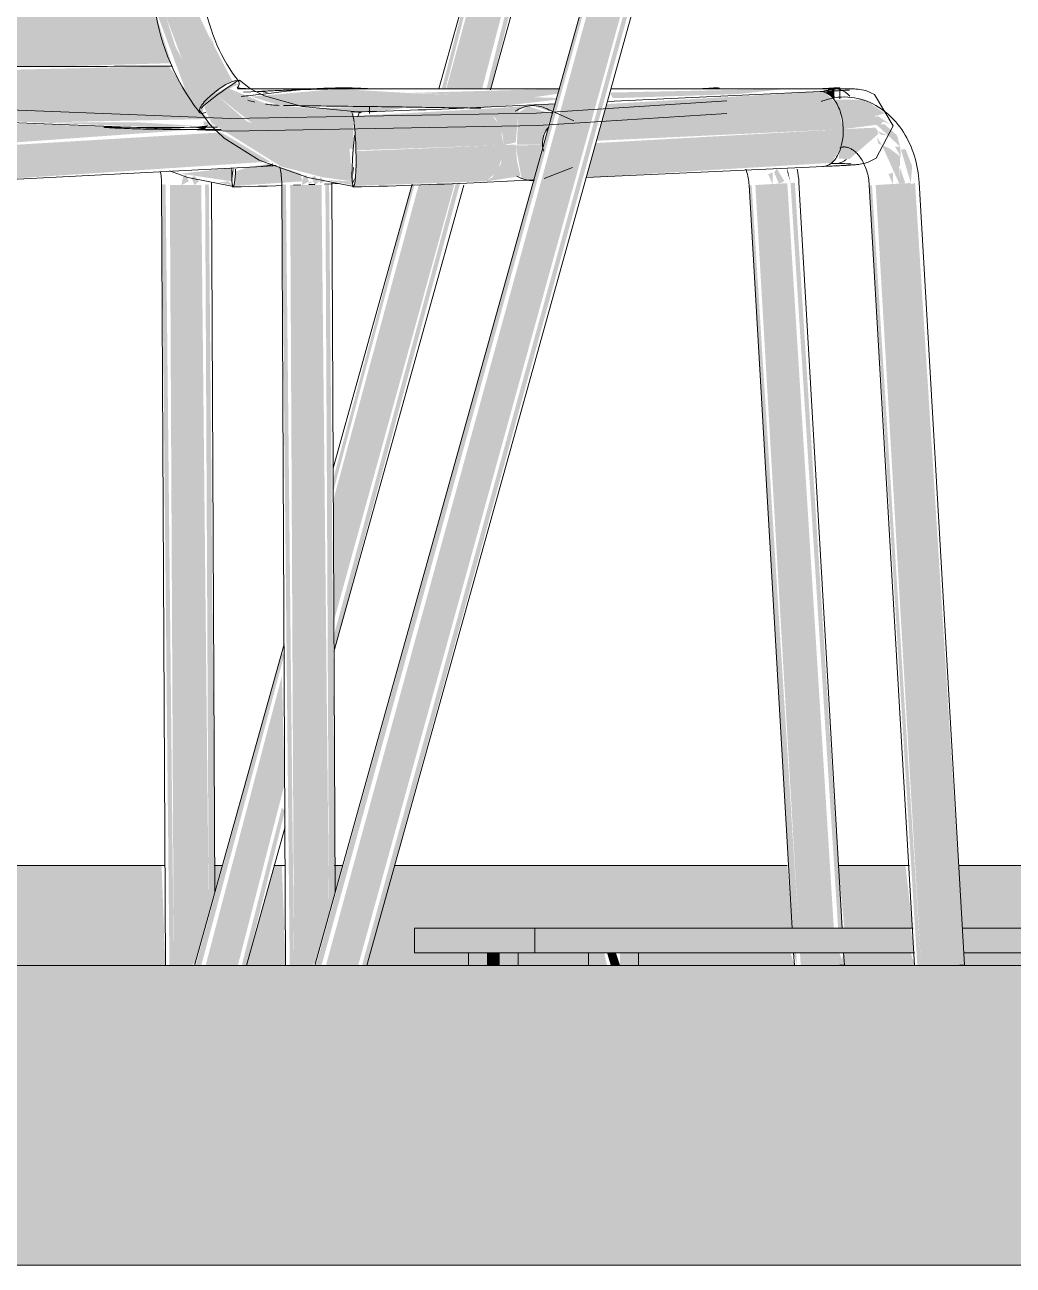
# Model space of a CAD drawing. Header units: inches. Extents: x -55396 to -733, y -290 to 853.
# Drawn here: x -14116.27 to -14096.47, y -6 to 18.83 of the extents above; entities that cross this region are included whole.
import ezdxf

# ---------------------------------------------------------------- set-up
doc = ezdxf.new("R2010")
doc.units = ezdxf.units.IN
doc.header["$MEASUREMENT"] = 0
for name, color, linetype, lineweight in [('A-GLAZ-CWMG', 51, 'Continuous', 9), ('C-BLDG-PADS', 91, 'Continuous', 9), ('I-FURN', 30, 'Continuous', 9)]:
    doc.layers.add(name, color=color, linetype=linetype, lineweight=lineweight)

# ---------------------------------------------------------------- blocks, each defined once
blk = doc.blocks.new('Falcon 7700 Series Pedestal Base - 36_ Square Top x 30_ - Wheelchair Height-460525-Section 6')
at = {"layer": 'I-FURN'}
h = blk.add_hatch(color=256, dxfattribs=at)
h.paths.add_polyline_path([(-26206.734, 0.25), (-26205.851, 0.25), (-26205.914, 0.75), (-26213.445, 0.75), (-26213.445, 0.25), (-26206.744, 0.25)], flags=0)
h.paths.add_polyline_path([(-26197.888, 0.25), (-26197.888, 0.75), (-26204.88, 0.75), (-26204.837, 0.25), (-26199.747, 0.25)], flags=0)
blk.add_hatch(color=256, dxfattribs=at).paths.add_polyline_path([(-26211.82, 0), (-26211.737, 0), (-26211.82, 0.25), (-26211.996, 0.25), (-26211.922, 0), (-26211.866, 0)], flags=0)
for p, q in [((-26213.445, 0.75), (-26205.87, 0.75)), ((-26213.445, 0.75), (-26213.445, 0.25)), ((-26204.881, 0.75), (-26197.888, 0.75)), ((-26205.841, 0.25), (-26213.445, 0.25)), ((-26212.366, 0.25), (-26212.366, 0)), ((-26211.366, 0), (-26211.366, 0.25)), ((-26197.888, 0.25), (-26204.851, 0.25))]:
    blk.add_line(p, q, dxfattribs=at)
blk = doc.blocks.new('HermanMiller_Collection_Air-Chair_SideChair_Arms - Arms-460524-Section 6')
at = {"layer": 'I-FURN'}
h = blk.add_hatch(color=256, dxfattribs=at)
h.paths.add_polyline_path([(-26223.019, 17.999), (-26220.724, 18.063), (-26221.024, 19.01), (-26221.023, 19.041), (-26221.418, 22.135), (-26221.898, 25.541), (-26221.722, 26.72), (-26221.569, 27.286), (-26225.666, 27.349), (-26227.18, 27.252), (-26226.528, 26.379), (-26226.05, 25.338), (-26225.787, 24.169), (-26225.478, 21.448), (-26225.329, 18.896), (-26225.342, 18.004), (-26224.022, 18)], flags=0)
h.paths.add_polyline_path([(-26221.884, 25.719), (-26221.832, 26.168), (-26221.882, 25.726)], flags=0)
for points in [[(-26217.783, 0), (-26217.715, 0), (-26212.015, 20.734), (-26212.076, 20.712), (-26217.828, 0)], [(-26217.298, 0), (-26216.982, 0), (-26211.283, 20.625), (-26211.584, 20.707), (-26211.594, 20.72), (-26211.94, 20.718), (-26217.628, 0), (-26217.414, 0)], [(-26216.812, 0), (-26211.166, 20.551), (-26211.246, 20.578), (-26216.905, 0), (-26216.818, 0)], [(-26220.063, 17.287), (-26219.606, 17.647), (-26219.496, 17.697), (-26219.988, 18.64), (-26220.219, 19.123), (-26220.835, 19.009), (-26220.393, 17.835), (-26220.266, 17.625)], [(-26220.165, 17.095), (-26220.063, 17.287), (-26220.647, 18.406), (-26220.835, 19.009), (-26220.99, 19.002), (-26220.429, 17.5), (-26220.197, 17.144)], [(-26223.339, 16.876), (-26219.956, 16.946), (-26220.1, 17.058), (-26220.773, 18.003), (-26225.411, 17.899), (-26225.47, 17.4), (-26225.492, 16.954), (-26223.506, 16.882)], [(-26217.083, 16.344), (-26217.079, 17.073), (-26218.815, 17.247), (-26219.606, 17.57), (-26219.811, 17.42), (-26219.109, 16.861), (-26218.307, 16.545), (-26217.554, 16.421)], [(-26207.654, 17.483), (-26207.673, 17.507), (-26207.717, 17.496)], [(-26207.447, 17.331), (-26207.441, 17.369), (-26207.447, 17.539), (-26207.621, 17.476), (-26207.483, 17.369)], [(-26216.965, 17.06), (-26216.758, 17.096), (-26216.758, 17.195), (-26218.107, 17.149), (-26217.624, 17.105), (-26216.963, 17.066)], [(-26217.027, 16.318), (-26214.066, 16.423), (-26214.143, 16.798), (-26214.333, 17.073), (-26214.456, 17.148), (-26217.086, 17.004), (-26217.034, 16.512)], [(-26216.758, 17.069), (-26215.948, 17.183), (-26216.758, 17.195), (-26216.758, 17.096)], [(-26213.29, 16.428), (-26213.235, 16.68), (-26213.097, 17.047), (-26213.572, 17.198), (-26213.774, 17.073), (-26213.803, 16.434), (-26213.67, 16.432)], [(-26207.268, 16.742), (-26206.521, 16.84), (-26206.463, 16.896), (-26206.634, 17.005), (-26206.433, 17.057), (-26206.842, 17.337), (-26207.447, 17.331), (-26207.283, 16.909), (-26207.269, 16.755)], [(-26213.097, 17.047), (-26213.137, 17.096), (-26213.124, 17.058)], [(-26225.103, 15.675), (-26218.747, 16.093), (-26219.494, 16.544), (-26219.735, 16.677), (-26224.567, 16.386), (-26224.629, 16.051), (-26224.827, 15.776), (-26225.031, 15.688)], [(-26220.058, 16.733), (-26219.989, 16.818), (-26220.266, 16.782), (-26220.077, 16.733)], [(-26207.144, 16.143), (-26206.57, 16.642), (-26206.586, 16.727), (-26206.625, 16.772), (-26207.268, 16.742), (-26207.352, 16.274), (-26207.352, 16.153), (-26207.304, 16.151)], [(-26217.063, 15.606), (-26214.42, 15.7), (-26214.2, 15.893), (-26214.079, 16.229), (-26214.066, 16.423), (-26217.027, 16.301), (-26217.047, 15.677)], [(-26213.469, 15.714), (-26213.29, 16.428), (-26213.826, 16.416), (-26213.711, 15.763), (-26213.593, 15.727)], [(-26217.101, 15.697), (-26217.067, 15.97), (-26217.083, 15.988)], [(-26217.091, 15.639), (-26217.035, 15.793), (-26217.098, 15.679)], [(-26205.366, 0), (-26205.003, 0), (-26205.914, 15.665), (-26206.618, 15.624), (-26205.71, 0), (-26205.494, 0)], [(-26204.99, 0), (-26204.837, 0.01), (-26205.829, 15.67), (-26205.912, 15.636), (-26205.003, 0)], [(-26218.267, 0), (-26218.267, 0), (-26218.429, 15.629), (-26218.51, 15.643), (-26218.352, 0)], [(-26217.905, 0), (-26217.828, 0.073), (-26217.566, 1.015), (-26217.716, 15.626), (-26218.344, 15.624), (-26218.267, 0), (-26218.035, 0)], [(-26217.566, 1.015), (-26217.442, 1.458), (-26217.564, 15.637), (-26217.638, 15.63), (-26217.576, 3.187)], [(-26205.71, 0), (-26206.692, 15.62), (-26206.744, 15.617), (-26205.784, 0), (-26205.711, 0)]]:
    blk.add_hatch(color=256, dxfattribs=at).paths.add_polyline_path(points, flags=0)
h = blk.add_hatch(color=256, dxfattribs=at)
h.paths.add_polyline_path([(-26219.968, 18.668), (-26219.83, 18.278), (-26219.888, 18.491), (-26219.934, 18.591)], flags=0)
h.paths.add_polyline_path([(-26219.496, 17.697), (-26219.434, 17.722), (-26219.504, 17.711)], flags=0)
h = blk.add_hatch(color=256, dxfattribs=at)
h.paths.add_polyline_path([(-26220.1, 17.058), (-26220.077, 17.161), (-26220.155, 17.141)], flags=0)
h.paths.add_polyline_path([(-26220.157, 17.144), (-26219.975, 17.292), (-26219.471, 17.604), (-26219.372, 17.633), (-26219.458, 17.672), (-26219.983, 17.371), (-26220.115, 17.207)], flags=0)
h = blk.add_hatch(color=256, dxfattribs=at)
h.paths.add_polyline_path([(-26221.964, 16.77), (-26221.964, 16.788), (-26222.056, 16.775)], flags=0)
h.paths.add_polyline_path([(-26224.564, 16.426), (-26220.266, 16.734), (-26223.506, 16.845), (-26224.682, 16.858), (-26224.579, 16.545)], flags=0)
h.paths.add_polyline_path([(-26219.197, 17.426), (-26219.047, 17.426), (-26219.2, 17.428)], flags=0)
h = blk.add_hatch(color=256, dxfattribs=at)
h.paths.add_polyline_path([(-26217.088, 15.622), (-26217.101, 15.697), (-26217.635, 15.724)], flags=0)
h.paths.add_polyline_path([(-26217.101, 15.697), (-26217.155, 16.356), (-26218.621, 16.669), (-26219.217, 16.904), (-26219.811, 17.42), (-26220.068, 17.187), (-26219.919, 16.864), (-26218.525, 15.994), (-26217.678, 15.777), (-26217.105, 15.698)], flags=0)
h = blk.add_hatch(color=256, dxfattribs=at)
h.paths.add_polyline_path([(-26214.527, 17.162), (-26214.226, 17.191), (-26213.018, 17.331), (-26213.008, 17.367), (-26215.695, 17.45), (-26217.398, 17.548), (-26219.127, 17.393), (-26218.565, 17.224), (-26218.107, 17.211), (-26214.587, 17.163)], flags=0)
h.paths.add_polyline_path([(-26219.044, 17.281), (-26219.265, 17.404), (-26219.171, 17.325), (-26219.087, 17.285)], flags=0)
h = blk.add_hatch(color=256, dxfattribs=at)
h.paths.add_polyline_path([(-26213.554, 17.367), (-26212.985, 17.451), (-26212.957, 17.549), (-26215.946, 17.468), (-26213.566, 17.368)], flags=0)
h.paths.add_polyline_path([(-26211.692, 17.368), (-26209.377, 17.445), (-26208.387, 17.551), (-26211.941, 17.475), (-26211.885, 17.368), (-26211.702, 17.368)], flags=0)
h = blk.add_hatch(color=256, dxfattribs=at)
h.paths.add_polyline_path([(-26214.066, 16.423), (-26213.827, 16.475), (-26213.767, 17.133), (-26213.497, 17.212), (-26213.143, 17.099), (-26213.072, 17.137), (-26213.042, 17.246), (-26214.456, 17.148), (-26214.226, 16.953), (-26214.088, 16.614)], flags=0)
h.paths.add_polyline_path([(-26213.287, 16.46), (-26213.272, 16.48), (-26213.285, 16.479)], flags=0)
h.paths.add_polyline_path([(-26212.21, 16.51), (-26207.268, 16.742), (-26207.375, 17.212), (-26207.623, 17.477), (-26207.717, 17.496), (-26212.005, 17.244), (-26212.197, 16.557)], flags=0)
h = blk.add_hatch(color=256, dxfattribs=at)
h.paths.add_polyline_path([(-26223.339, 16.876), (-26220.926, 16.777), (-26220.266, 16.811), (-26221.346, 16.876), (-26222.315, 16.876)], flags=0)
h.paths.add_polyline_path([(-26219.836, 16.808), (-26220.077, 16.907), (-26220.077, 16.823), (-26219.895, 16.812)], flags=0)
h = blk.add_hatch(color=256, dxfattribs=at)
h.paths.add_polyline_path([(-26205.914, 15.665), (-26205.887, 16.003), (-26206.021, 16.343), (-26206.111, 16.333), (-26206.021, 16.028)], flags=0)
h.paths.add_polyline_path([(-26206.609, 16.839), (-26206.638, 16.884), (-26206.634, 16.84)], flags=0)
h.paths.add_polyline_path([(-26206.128, 16.391), (-26206.188, 16.615), (-26206.438, 16.838), (-26206.609, 16.839), (-26206.188, 16.447)], flags=0)
h.paths.add_polyline_path([(-26206.32, 16.84), (-26206.589, 17.014), (-26206.589, 16.944), (-26206.368, 16.859)], flags=0)
h = blk.add_hatch(color=256, dxfattribs=at)
h.paths.add_polyline_path([(-26221.398, 16.748), (-26221.398, 16.78), (-26221.614, 16.755)], flags=0)
h.paths.add_polyline_path([(-26221.811, 16.763), (-26221.894, 16.783), (-26221.846, 16.765)], flags=0)
h = blk.add_hatch(color=256, dxfattribs=at)
h.paths.add_polyline_path([(-26214.55, 15.675), (-26213.731, 15.801), (-26213.8, 16.102), (-26213.827, 16.434), (-26214.066, 16.423), (-26214.124, 16.048), (-26214.301, 15.775), (-26214.45, 15.694)], flags=0)
h.paths.add_polyline_path([(-26212.415, 15.775), (-26207.498, 16.068), (-26207.317, 16.376), (-26207.268, 16.742), (-26212.223, 16.464), (-26212.414, 15.779)], flags=0)
h = blk.add_hatch(color=256, dxfattribs=at)
h.paths.add_polyline_path([(-26206.274, 15.643), (-26206.274, 15.874), (-26206.361, 15.84), (-26206.298, 15.698)], flags=0)
h.paths.add_polyline_path([(-26206.145, 15.651), (-26206.024, 15.665), (-26206.148, 16.014), (-26206.145, 15.658)], flags=0)
h.paths.add_polyline_path([(-26206.491, 16.418), (-26206.592, 16.582), (-26206.569, 16.459)], flags=0)
h.paths.add_polyline_path([(-26206.145, 15.651), (-26206.128, 16.199), (-26206.361, 16.368), (-26206.491, 16.418), (-26206.148, 15.658)], flags=0)
h.paths.add_polyline_path([(-26206.11, 16.183), (-26206.128, 16.391), (-26206.23, 16.391), (-26206.128, 16.214)], flags=0)
h.paths.add_polyline_path([(-26206.368, 16.615), (-26206.589, 16.706), (-26206.521, 16.636), (-26206.375, 16.616)], flags=0)
h = blk.add_hatch(color=256, dxfattribs=at)
h.paths.add_polyline_path([(-26218.112, 15.619), (-26217.966, 15.697), (-26218.027, 15.836), (-26218.085, 15.777), (-26218.112, 15.621)], flags=0)
h.paths.add_polyline_path([(-26217.854, 15.621), (-26217.757, 15.697), (-26217.854, 15.807), (-26217.911, 15.777), (-26217.855, 15.625)], flags=0)
for p, q in [((-26212.074, 20.719), (-26217.849, 0)), ((-26216.811, 0), (-26211.111, 20.451)), ((-26219.362, 17.721), (-26219.362, 17.711)), ((-26218.978, 17.496), (-26219.28, 17.48)), ((-26216.992, 17.552), (-26212.944, 17.551)), ((-26207.731, 17.496), (-26211.992, 17.296)), ((-26207.333, 17.347), (-26207.333, 17.565)), ((-26216.758, 17.195), (-26216.758, 17.053)), ((-26213.029, 17.247), (-26214.603, 17.173)), ((-26212.664, 16.908), (-26213.219, 17.157)), ((-26216.922, 17.066), (-26216.94, 17.091)), ((-26225.082, 15.675), (-26218.894, 15.998)), ((-26213.259, 15.754), (-26212.69, 15.972)), ((-26212.416, 15.774), (-26207.666, 15.997)), ((-26207.525, 16.052), (-26207.435, 16.052)), ((-26218.511, 15.645), (-26218.434, 0)), ((-26217.511, 15.671), (-26217.511, 15.65)), ((-26217.441, 1.459), (-26217.511, 15.65)), ((-26214.533, 15.675), (-26213.452, 15.726)), ((-26204.836, 0.011), (-26205.747, 15.676)), ((-26206.745, 15.618), (-26205.837, 0)), ((-26216.818, 0), (-26216.812, 0))]:
    blk.add_line(p, q, dxfattribs=at)
at = {"layer": 'I-FURN', "flags": 128}
for points in [[(-26219.371, 17.694), (-26219.435, 17.778), (-26219.496, 17.864), (-26219.555, 17.953), (-26219.612, 18.045), (-26219.666, 18.138), (-26219.717, 18.234), (-26219.765, 18.333), (-26219.81, 18.432), (-26219.853, 18.534), (-26219.892, 18.637), (-26219.928, 18.741), (-26219.961, 18.846), (-26219.99, 18.953), (-26220.016, 19.059), (-26220.039, 19.167), (-26220.045, 19.197)], [(-26221.028, 19.015), (-26221, 18.877), (-26220.968, 18.74), (-26220.931, 18.603), (-26220.891, 18.468), (-26220.846, 18.334), (-26220.797, 18.201), (-26220.743, 18.07), (-26220.686, 17.941), (-26220.625, 17.815), (-26220.56, 17.69), (-26220.492, 17.568), (-26220.419, 17.448), (-26220.343, 17.331), (-26220.264, 17.217), (-26220.181, 17.106), (-26220.157, 17.075)], [(-26219.811, 17.42), (-26219.707, 17.498), (-26219.606, 17.57), (-26219.515, 17.633), (-26219.441, 17.681), (-26219.389, 17.711), (-26219.362, 17.721)], [(-26219.359, 17.72), (-26219.141, 17.551), (-26218.86, 17.407), (-26218.105, 17.196), (-26216.994, 17.092), (-26216.94, 17.091)], [(-26220.129, 17.159), (-26220.077, 17.207), (-26220.003, 17.27), (-26219.912, 17.342), (-26219.811, 17.42)], [(-26218.99, 17.495), (-26218.965, 17.497), (-26218.939, 17.498), (-26218.911, 17.5), (-26218.883, 17.502), (-26218.853, 17.504), (-26218.821, 17.505), (-26218.788, 17.507), (-26218.754, 17.509), (-26218.719, 17.511), (-26218.683, 17.512), (-26218.645, 17.514), (-26218.606, 17.516), (-26218.567, 17.518), (-26218.526, 17.519), (-26218.484, 17.521), (-26218.441, 17.523), (-26218.398, 17.524), (-26218.353, 17.526), (-26218.308, 17.527), (-26218.262, 17.529), (-26218.216, 17.53), (-26218.169, 17.532), (-26218.122, 17.533), (-26218.074, 17.535), (-26218.026, 17.536), (-26217.978, 17.537), (-26217.93, 17.539), (-26217.881, 17.54), (-26217.833, 17.541), (-26217.785, 17.542), (-26217.736, 17.543), (-26217.688, 17.544), (-26217.641, 17.545), (-26217.593, 17.546), (-26217.546, 17.547), (-26217.5, 17.548), (-26217.454, 17.548), (-26217.409, 17.549), (-26217.364, 17.55), (-26217.321, 17.55), (-26217.278, 17.551), (-26217.236, 17.551), (-26217.195, 17.552), (-26217.154, 17.552), (-26217.116, 17.552), (-26217.078, 17.552), (-26217.041, 17.552), (-26217.005, 17.552), (-26216.992, 17.552)], [(-26211.921, 17.551), (-26209.561, 17.55), (-26207.438, 17.552)], [(-26207.143, 17.526), (-26207.146, 17.526), (-26207.153, 17.526), (-26207.163, 17.525), (-26207.176, 17.523), (-26207.191, 17.522), (-26207.209, 17.521), (-26207.23, 17.52), (-26207.252, 17.518), (-26207.276, 17.517), (-26207.302, 17.515), (-26207.33, 17.514), (-26207.359, 17.512), (-26207.39, 17.51), (-26207.423, 17.509), (-26207.456, 17.507), (-26207.492, 17.506), (-26207.528, 17.504), (-26207.566, 17.502), (-26207.605, 17.501), (-26207.644, 17.499), (-26207.685, 17.498), (-26207.727, 17.496), (-26207.728, 17.496)], [(-26207.31, 17.385), (-26207.375, 17.38), (-26207.44, 17.371), (-26207.505, 17.359), (-26207.568, 17.343), (-26207.631, 17.325), (-26207.693, 17.303), (-26207.703, 17.298)], [(-26206.266, 16.809), (-26206.639, 17.439), (-26206.817, 17.514), (-26206.892, 17.532), (-26206.936, 17.538), (-26206.968, 17.542), (-26206.993, 17.544), (-26207.017, 17.546), (-26207.039, 17.547), (-26207.062, 17.548), (-26207.085, 17.549), (-26207.109, 17.55), (-26207.134, 17.55), (-26207.16, 17.551), (-26207.187, 17.551), (-26207.216, 17.552), (-26207.246, 17.552), (-26207.277, 17.552), (-26207.31, 17.552), (-26207.344, 17.552), (-26207.379, 17.552), (-26207.415, 17.552), (-26207.439, 17.552)], [(-26205.747, 15.676), (-26205.751, 15.743), (-26205.758, 15.81), (-26205.767, 15.876), (-26205.778, 15.942), (-26205.791, 16.008), (-26205.806, 16.073), (-26205.822, 16.137), (-26205.841, 16.201), (-26205.862, 16.264), (-26205.884, 16.326), (-26205.909, 16.388), (-26205.936, 16.448), (-26205.964, 16.508), (-26205.994, 16.566), (-26206.027, 16.623), (-26206.061, 16.679), (-26206.097, 16.734), (-26206.135, 16.787), (-26206.175, 16.838), (-26206.216, 16.888), (-26206.26, 16.937), (-26206.305, 16.983), (-26206.353, 17.028), (-26206.402, 17.07), (-26206.452, 17.11), (-26206.505, 17.148), (-26206.559, 17.184), (-26206.615, 17.217), (-26206.672, 17.248), (-26206.731, 17.276), (-26206.791, 17.301), (-26206.853, 17.323), (-26206.915, 17.342), (-26206.979, 17.357), (-26207.043, 17.37), (-26207.108, 17.379), (-26207.173, 17.385), (-26207.239, 17.387), (-26207.304, 17.385), (-26207.31, 17.385)], [(-26225.664, 17.193), (-26219.541, 16.956), (-26213.409, 17.064), (-26209.6, 17.307)], [(-26214.603, 17.173), (-26214.736, 17.167), (-26214.873, 17.161), (-26215.014, 17.155), (-26215.16, 17.149), (-26215.309, 17.143), (-26215.462, 17.137), (-26215.618, 17.132), (-26215.778, 17.126), (-26215.94, 17.12), (-26216.105, 17.115), (-26216.273, 17.109), (-26216.442, 17.104), (-26216.613, 17.098), (-26216.786, 17.093), (-26216.96, 17.088), (-26217.12, 17.084)], [(-26225.664, 16.943), (-26219.527, 16.705), (-26213.381, 16.815), (-26209.596, 17.056)], [(-26220.159, 17.12), (-26219.944, 16.832), (-26219.668, 16.565), (-26218.962, 16.122), (-26217.987, 15.777), (-26217.071, 15.597)], [(-26216.94, 17.091), (-26216.963, 17.066), (-26216.988, 16.991)], [(-26206.266, 16.809), (-26206.608, 16.16), (-26206.781, 16.077), (-26206.856, 16.056), (-26206.899, 16.047), (-26206.931, 16.042), (-26206.956, 16.038), (-26206.98, 16.035), (-26207.002, 16.033), (-26207.025, 16.031), (-26207.048, 16.029), (-26207.071, 16.027), (-26207.096, 16.025), (-26207.122, 16.023), (-26207.15, 16.022), (-26207.178, 16.02), (-26207.208, 16.018), (-26207.239, 16.016), (-26207.272, 16.014), (-26207.306, 16.013), (-26207.341, 16.011), (-26207.377, 16.009), (-26207.414, 16.008), (-26207.453, 16.006), (-26207.492, 16.004), (-26207.533, 16.002), (-26207.575, 16.001), (-26207.617, 15.999), (-26207.661, 15.998), (-26207.668, 15.997)], [(-26217.054, 16.616), (-26217.064, 16.537), (-26217.083, 16.344)], [(-26217.083, 16.344), (-26217.098, 16.151), (-26217.105, 15.97), (-26217.106, 15.816), (-26217.101, 15.697), (-26217.088, 15.622), (-26217.07, 15.597)], [(-26207.334, 16.369), (-26207.321, 16.374), (-26207.308, 16.378), (-26207.296, 16.381), (-26207.284, 16.383), (-26207.271, 16.385), (-26207.259, 16.386), (-26207.257, 16.386)], [(-26207.257, 16.386), (-26207.245, 16.387), (-26207.233, 16.386), (-26207.221, 16.385), (-26207.208, 16.384), (-26207.195, 16.381), (-26207.181, 16.378), (-26207.168, 16.374), (-26207.153, 16.369), (-26207.139, 16.363), (-26207.123, 16.356), (-26207.108, 16.347), (-26207.092, 16.338), (-26207.075, 16.327), (-26207.059, 16.315), (-26207.042, 16.302), (-26207.025, 16.287), (-26207.007, 16.271), (-26206.99, 16.253), (-26206.973, 16.234), (-26206.956, 16.214), (-26206.939, 16.192), (-26206.922, 16.169), (-26206.906, 16.145), (-26206.89, 16.119), (-26206.875, 16.092), (-26206.86, 16.064), (-26206.846, 16.035), (-26206.832, 16.004), (-26206.82, 15.973), (-26206.808, 15.941), (-26206.797, 15.907), (-26206.787, 15.874), (-26206.778, 15.839), (-26206.77, 15.804), (-26206.763, 15.768), (-26206.757, 15.732), (-26206.752, 15.695), (-26206.748, 15.659), (-26206.745, 15.622), (-26206.745, 15.618)], [(-26218.881, 15.999), (-26218.863, 16), (-26218.844, 16.001), (-26218.822, 16.003), (-26218.799, 16.004), (-26218.774, 16.006), (-26218.747, 16.007), (-26218.718, 16.009), (-26218.687, 16.01), (-26218.656, 16.012), (-26218.622, 16.014)], [(-26218.556, 15.986), (-26218.547, 15.952), (-26218.539, 15.918), (-26218.533, 15.882), (-26218.527, 15.846), (-26218.522, 15.809), (-26218.517, 15.772), (-26218.514, 15.734), (-26218.512, 15.696), (-26218.511, 15.658), (-26218.511, 15.645)], [(-26207.107, 16.048), (-26207.109, 16.049), (-26207.116, 16.049), (-26207.126, 16.049), (-26207.139, 16.05), (-26207.155, 16.05), (-26207.173, 16.051), (-26207.193, 16.051), (-26207.216, 16.051), (-26207.24, 16.052), (-26207.266, 16.052), (-26207.294, 16.052), (-26207.323, 16.052), (-26207.354, 16.052), (-26207.387, 16.052), (-26207.42, 16.052), (-26207.434, 16.052)], [(-26214.533, 15.675), (-26214.668, 15.669), (-26214.807, 15.663), (-26214.951, 15.657), (-26215.099, 15.65), (-26215.25, 15.644), (-26215.405, 15.638), (-26215.563, 15.633), (-26215.725, 15.627), (-26215.889, 15.621), (-26216.056, 15.615), (-26216.225, 15.61), (-26216.396, 15.604), (-26216.568, 15.599), (-26216.743, 15.594), (-26216.918, 15.589), (-26217.079, 15.585)]]:
    blk.add_lwpolyline(points, dxfattribs=at)
at = {"layer": 'I-FURN'}
for centre, major_axis, ratio, start_param, end_param in [((-26219.764, 17.385), (0.393, 0.31), 0.26753, 0.631223, 2.202019), ((-26219.764, 17.385), (0.393, 0.31), 0.26753, 5.605411, 6.914408), ((-26223.737, 101.858), (0, 84.692), 0.707107, 3.217656, 3.231436), ((-26219.764, 17.385), (0.393, 0.31), 0.26753, 2.202019, 3.772816), ((-26213.479, 16.463), (0.021, 0.75), 0.90616, 0.058382, 0.581981), ((-26213.479, 16.463), (0.021, 0.75), 0.90616, 5.817968, 6.341567), ((-26217.099, 16.334), (-0.02, 0.75), 0.096081, 5.515178, 5.996591), ((-26217.099, 16.334), (-0.02, 0.75), 0.096081, 4.687594, 5.472992), ((-26212.837, 16.444), (0.014, 0.5), 0.90616, 0.84378, 1.629178), ((-26212.837, 16.444), (0.014, 0.5), 0.90616, 1.629178, 1.890978), ((-26217.099, 16.334), (-0.02, 0.75), 0.096081, 3.116798, 4.687594), ((-26213.479, 16.463), (0.021, 0.75), 0.90616, 2.676376, 2.924989), ((-26213.479, 16.463), (0.021, 0.75), 0.90616, 2.938175, 3.199975), ((-26217.099, 16.334), (-0.02, 0.75), 0.096081, 2.854998, 3.116798), ((-26205.335, -0.018), (0.499, 0.029), 0.004932, 5.439855, 6.225253)]:
    blk.add_ellipse(centre, major_axis=major_axis, ratio=ratio, start_param=start_param, end_param=end_param, dxfattribs=at)
for points, knots in [([(-26225.378, 18.004), (-26224.602, 18), (-26223.064, 17.997), (-26221.48, 18.001), (-26220.7, 18.003)], [-0.9268801, -0.9268801, -0.9268801, -0.9268801, -0.5, -0.0910372, -0.0910372, -0.0910372, -0.0910372]), ([(-26217.025, 17.565), (-26217.124, 17.568), (-26217.348, 17.57), (-26217.715, 17.56), (-26218.074, 17.539), (-26218.277, 17.519), (-26218.364, 17.508)], [-0.7880937, -0.7880937, -0.7880937, -0.7880937, -0.6, -0.4, -0.2, 0, 0, 0, 0]), ([(-26207.654, 17.51), (-26207.524, 17.527), (-26207.33, 17.555), (-26207.316, 17.573), (-26207.485, 17.568), (-26207.652, 17.557), (-26207.749, 17.55)], [-0.9999956, -0.9999956, -0.9999956, -0.9999956, -0.7, -0.4, -0.2, 0, 0, 0, 0]), ([(-26207.268, 16.742), (-26207.271, 16.855), (-26207.306, 17.08), (-26207.428, 17.328), (-26207.574, 17.466), (-26207.67, 17.496), (-26207.717, 17.496)], [0, 0, 0, 0, 0.285714, 0.571429, 0.785714, 1, 1, 1, 1]), ([(-26207.455, 17.552), (-26207.38, 17.556), (-26207.267, 17.523), (-26207.168, 17.438), (-26207.138, 17.405)], [0, 0, 0, 0, 0.2857143, 0.4285714, 0.4285714, 0.4285714, 0.4285714]), ([(-26218.479, 17.215), (-26218.193, 17.212), (-26217.616, 17.205), (-26217.042, 17.198), (-26216.758, 17.195)], [-0.9960968, -0.9960968, -0.9960968, -0.9960968, -0.5, 0, 0, 0, 0]), ([(-26216.758, 17.195), (-26216.537, 17.192), (-26216.099, 17.186), (-26215.469, 17.177), (-26214.945, 17.169), (-26214.639, 17.164), (-26214.522, 17.162)], [-1, -1, -1, -1, -0.75, -0.5, -0.25, -0.0877777, -0.0877777, -0.0877777, -0.0877777]), ([(-26219.726, 16.733), (-26219.837, 16.733), (-26220.265, 16.732), (-26220.693, 16.735), (-26221.01, 16.739)], [-0.6740348, -0.6740348, -0.6740348, -0.6740348, -0.5, 0, 0, 0, 0]), ([(-26207.68, 15.997), (-26207.618, 15.996), (-26207.492, 16.045), (-26207.353, 16.24), (-26207.279, 16.489), (-26207.266, 16.657), (-26207.268, 16.742)], [0, 0, 0, 0, 0.285714, 0.571429, 0.785714, 1, 1, 1, 1]), ([(-26218.917, 15.997), (-26218.862, 15.998), (-26218.783, 16.01), (-26218.709, 16.04), (-26218.688, 16.05)], [0, 0, 0, 0, 0.1666667, 0.2358641, 0.2358641, 0.2358641, 0.2358641]), ([(-26207.202, 16.138), (-26207.219, 16.125), (-26207.288, 16.078), (-26207.362, 16.056), (-26207.418, 16.053)], [0.7142857, 0.7142857, 0.7142857, 0.7142857, 0.7857143, 1, 1, 1, 1])]:
    blk.add_open_spline(points, degree=3, knots=knots, dxfattribs=at)
for points in [[(-26219.191, 17.41), (-26219.234, 17.405), (-26219.278, 17.401), (-26219.322, 17.396)], [(-26218.807, 17.477), (-26218.856, 17.49), (-26218.905, 17.497), (-26218.954, 17.496)], [(-26216.734, 17.548), (-26216.81, 17.555), (-26216.902, 17.561), (-26217.006, 17.564)], [(-26207.566, 17.527), (-26207.53, 17.541), (-26207.493, 17.55), (-26207.455, 17.552)], [(-26219.19, 17.322), (-26219.145, 17.308), (-26219.099, 17.296), (-26219.054, 17.285)], [(-26218.838, 17.245), (-26218.749, 17.231), (-26218.658, 17.224), (-26218.566, 17.219)], [(-26221.01, 16.739), (-26221.061, 16.74), (-26221.182, 16.742), (-26221.397, 16.748), (-26221.617, 16.755), (-26221.818, 16.763), (-26221.974, 16.771), (-26222.068, 16.777), (-26222.087, 16.782), (-26222.03, 16.784), (-26221.945, 16.784), (-26221.894, 16.783)], [(-26221.894, 16.783), (-26221.576, 16.779), (-26220.942, 16.774), (-26220.307, 16.779), (-26219.989, 16.784)], [(-26219.989, 16.784), (-26219.935, 16.784), (-26219.871, 16.785), (-26219.801, 16.784)], [(-26207.418, 16.053), (-26207.424, 16.052), (-26207.429, 16.052), (-26207.435, 16.052)]]:
    blk.add_open_spline(points, degree=3, dxfattribs=at)
blk = doc.blocks.new('Falcon 7700 Series Pedestal Base - 36_ Square Top x 30_ - Wheelchair Height-V343-Section 6')
at = {"layer": 'I-FURN'}
for points in [[(-26215.854, 0.25), (-26213.445, 0.25), (-26213.445, 0.75), (-26215.854, 0.75)], [(-26214.405, 0), (-26214.146, 0), (-26214.146, 0.25), (-26214.405, 0.25)]]:
    blk.add_hatch(color=256, dxfattribs=at).paths.add_polyline_path(points, flags=0)
for p, q in [((-26215.854, 0.75), (-26213.445, 0.75)), ((-26215.854, 0.75), (-26215.854, 0.25)), ((-26213.445, 0.25), (-26215.854, 0.25)), ((-26214.775, 0.25), (-26214.775, 0)), ((-26213.775, 0), (-26213.775, 0.25))]:
    blk.add_line(p, q, dxfattribs=at)
blk = doc.blocks.new('HermanMiller_Collection_Air-Chair_SideChair_Arms - Arms-V345-Section 6')
at = {"layer": 'I-FURN'}
h = blk.add_hatch(color=256, dxfattribs=at)
h.paths.add_polyline_path([(-26220.192, 0), (-26220.124, 0), (-26218.464, 6.21), (-26218.51, 6.268), (-26220.237, 0)], flags=0)
h.paths.add_polyline_path([(-26217.482, 9.48), (-26215.853, 15.632), (-26215.904, 15.62), (-26217.483, 9.734), (-26217.482, 9.609)], flags=0)
h.paths.add_polyline_path([(-26215.232, 17.551), (-26214.423, 20.734), (-26214.501, 20.653), (-26215.308, 17.551), (-26215.242, 17.551)], flags=0)
h = blk.add_hatch(color=256, dxfattribs=at)
h.paths.add_polyline_path([(-26219.707, 0), (-26219.391, 0), (-26218.451, 3.65), (-26218.51, 5.789), (-26220.037, 0), (-26219.823, 0)], flags=0)
h.paths.add_polyline_path([(-26217.469, 6.895), (-26215.047, 15.665), (-26215.77, 15.62), (-26217.481, 9.31), (-26217.47, 7.113)], flags=0)
h.paths.add_polyline_path([(-26214.513, 17.55), (-26214.499, 17.55), (-26213.692, 20.625), (-26213.995, 20.701), (-26214.003, 20.737), (-26214.367, 20.653), (-26215.218, 17.551), (-26214.587, 17.55)], flags=0)
h = blk.add_hatch(color=256, dxfattribs=at)
h.paths.add_polyline_path([(-26219.227, 0), (-26219.204, 0.062), (-26218.448, 3.099), (-26218.51, 3.159), (-26219.314, 0), (-26219.258, 0)], flags=0)
h.paths.add_polyline_path([(-26217.466, 6.297), (-26214.937, 15.671), (-26215.027, 15.654), (-26217.467, 6.612), (-26217.466, 6.311)], flags=0)
h.paths.add_polyline_path([(-26214.329, 17.55), (-26213.575, 20.551), (-26213.666, 20.538), (-26214.413, 17.55), (-26214.33, 17.55)], flags=0)
for points in [[(-26218.812, 17.453), (-26218.982, 17.52), (-26218.819, 17.455)], [(-26219.509, 15.697), (-26219.475, 15.968), (-26219.498, 15.895), (-26219.509, 15.701)], [(-26219.5, 15.639), (-26219.461, 15.969), (-26219.478, 15.895), (-26219.506, 15.675)], [(-26208.323, 15.665), (-26208.387, 15.964), (-26208.387, 15.883), (-26208.325, 15.675)], [(-26220.676, 0), (-26220.675, 0), (-26220.838, 15.629), (-26220.919, 15.643), (-26220.761, 0)], [(-26220.314, 0), (-26220.237, 0.073), (-26219.974, 1.015), (-26220.125, 15.626), (-26220.753, 15.624), (-26220.675, 0), (-26220.444, 0)], [(-26219.974, 1.015), (-26219.851, 1.458), (-26219.973, 15.637), (-26220.047, 15.63), (-26219.985, 3.187)]]:
    blk.add_hatch(color=256, dxfattribs=at).paths.add_polyline_path(points, flags=0)
h = blk.add_hatch(color=256, dxfattribs=at)
h.paths.add_polyline_path([(-26218.561, 17.483), (-26218.364, 17.551), (-26218.586, 17.486)], flags=0)
h.paths.add_polyline_path([(-26212.957, 17.549), (-26212.957, 17.55), (-26213.459, 17.55)], flags=0)
h = blk.add_hatch(color=256, dxfattribs=at)
h.paths.add_polyline_path([(-26219.497, 15.622), (-26219.583, 15.701), (-26219.779, 15.675)], flags=0)
h.paths.add_polyline_path([(-26219.509, 15.697), (-26219.514, 15.966), (-26220.535, 15.852), (-26219.537, 15.701)], flags=0)
h = blk.add_hatch(color=256, dxfattribs=at)
h.paths.add_polyline_path([(-26219.471, 15.606), (-26218.099, 15.697), (-26218.138, 15.856), (-26218.759, 16.049), (-26219.187, 15.983), (-26219.439, 15.895), (-26219.456, 15.675)], flags=0)
h.paths.add_polyline_path([(-26217.977, 15.642), (-26217.882, 15.697), (-26217.969, 15.683), (-26217.975, 15.655)], flags=0)
h.paths.add_polyline_path([(-26217.744, 15.651), (-26217.653, 15.7), (-26217.737, 15.787), (-26217.76, 15.709), (-26217.755, 15.691)], flags=0)
h.paths.add_polyline_path([(-26217.074, 15.686), (-26217.037, 15.776), (-26217.072, 15.69)], flags=0)
h.paths.add_polyline_path([(-26217.105, 15.697), (-26217.171, 15.707), (-26217.123, 15.698)], flags=0)
h = blk.add_hatch(color=256, dxfattribs=at)
h.paths.add_polyline_path([(-26208.683, 15.643), (-26208.683, 15.874), (-26208.77, 15.84), (-26208.697, 15.675)], flags=0)
h.paths.add_polyline_path([(-26208.553, 15.651), (-26208.445, 15.7), (-26208.597, 15.954), (-26208.651, 15.873), (-26208.557, 15.658)], flags=0)
h = blk.add_hatch(color=256, dxfattribs=at)
h.paths.add_polyline_path([(-26220.521, 15.619), (-26220.374, 15.701), (-26220.436, 15.836), (-26220.494, 15.776), (-26220.521, 15.621)], flags=0)
h.paths.add_polyline_path([(-26220.263, 15.621), (-26220.167, 15.701), (-26220.263, 15.807), (-26220.32, 15.776), (-26220.264, 15.625)], flags=0)
h = blk.add_hatch(color=256, dxfattribs=at)
h.paths.add_polyline_path([(-26207.412, 0), (-26207.429, 0.25), (-26208.134, 0.25), (-26208.119, 0), (-26207.52, 0)], flags=0)
h.paths.add_polyline_path([(-26207.946, 0.75), (-26207.456, 0.75), (-26208.387, 15.661), (-26209.027, 15.624), (-26208.163, 0.75), (-26207.952, 0.75)], flags=0)
h = blk.add_hatch(color=256, dxfattribs=at)
h.paths.add_polyline_path([(-26207.412, 0), (-26207.246, 0.01), (-26207.343, 0.25), (-26207.427, 0.25)], flags=0)
h.paths.add_polyline_path([(-26207.289, 0.75), (-26208.237, 15.67), (-26208.323, 15.665), (-26207.37, 0.75), (-26207.29, 0.75)], flags=0)
h = blk.add_hatch(color=256, dxfattribs=at)
h.paths.add_polyline_path([(-26208.207, 0.25), (-26208.26, 0.25), (-26208.193, 0.005)], flags=0)
h.paths.add_polyline_path([(-26208.12, 0), (-26208.119, 0), (-26208.193, 0)], flags=0)
h.paths.add_polyline_path([(-26208.239, 0.75), (-26208.163, 0.75), (-26209.101, 15.62), (-26209.153, 15.619), (-26208.279, 0.75)], flags=0)
for p, q in [((-26214.483, 20.719), (-26215.366, 17.551)), ((-26214.334, 17.529), (-26213.52, 20.451)), ((-26219.391, 17.552), (-26217.303, 17.552)), ((-26211.921, 17.55), (-26209.847, 17.552)), ((-26220.92, 15.645), (-26220.843, 0)), ((-26219.92, 15.671), (-26219.92, 15.65)), ((-26219.85, 1.459), (-26219.92, 15.65)), ((-26215.898, 15.644), (-26217.484, 9.954)), ((-26207.288, 0.75), (-26208.155, 15.676)), ((-26218.134, 15.627), (-26218.275, 15.622)), ((-26217.853, 15.637), (-26217.972, 15.633)), ((-26217.47, 6.28), (-26214.867, 15.619)), ((-26209.154, 15.618), (-26208.29, 0.75)), ((-26218.465, 6.434), (-26220.258, 0)), ((-26219.22, 0), (-26218.447, 2.775)), ((-26208.261, 0.25), (-26208.246, 0)), ((-26207.245, 0.011), (-26207.259, 0.25)), ((-26219.227, 0), (-26219.221, 0))]:
    blk.add_line(p, q, dxfattribs=at)
at = {"layer": 'I-FURN', "flags": 128}
for points in [[(-26220.763, 15.907), (-26220.396, 15.777), (-26219.48, 15.597)], [(-26219.514, 15.968), (-26219.515, 15.816), (-26219.509, 15.697), (-26219.497, 15.622), (-26219.479, 15.597)], [(-26209.217, 15.941), (-26209.206, 15.907), (-26209.196, 15.874), (-26209.187, 15.839), (-26209.179, 15.804), (-26209.172, 15.768), (-26209.166, 15.732), (-26209.161, 15.695), (-26209.157, 15.659), (-26209.154, 15.622), (-26209.154, 15.618)], [(-26208.155, 15.676), (-26208.16, 15.743), (-26208.167, 15.81), (-26208.176, 15.876), (-26208.187, 15.942)], [(-26220.941, 15.882), (-26220.935, 15.846), (-26220.93, 15.809), (-26220.926, 15.772), (-26220.923, 15.734), (-26220.921, 15.696), (-26220.92, 15.658), (-26220.92, 15.645)], [(-26217.36, 15.657), (-26217.508, 15.65), (-26217.659, 15.644)], [(-26218.51, 15.614), (-26218.633, 15.61), (-26218.805, 15.604), (-26218.977, 15.599), (-26219.152, 15.594), (-26219.327, 15.589), (-26219.488, 15.585)]]:
    blk.add_lwpolyline(points, dxfattribs=at)
at = {"layer": 'I-FURN'}
for centre, major_axis, ratio, start_param, end_param in [((-26219.508, 16.334), (-0.02, 0.75), 0.096081, 3.116798, 4.163995), ((-26219.508, 16.334), (-0.02, 0.75), 0.096081, 2.854998, 3.116798), ((-26207.744, -0.018), (0.499, 0.029), 0.004932, 5.439855, 6.225253)]:
    blk.add_ellipse(centre, major_axis=major_axis, ratio=ratio, start_param=start_param, end_param=end_param, dxfattribs=at)
blk.add_open_spline([(-26219.181, 17.551), (-26219.247, 17.557), (-26219.324, 17.561), (-26219.408, 17.564)], degree=3, dxfattribs=at)
blk.add_open_spline([(-26209.749, 17.56), (-26209.735, 17.565), (-26209.749, 17.572), (-26209.891, 17.568), (-26210.056, 17.557), (-26210.148, 17.55)], degree=3, knots=[-0.6, -0.6, -0.6, -0.6, -0.4, -0.2, -0.0070143, -0.0070143, -0.0070143, -0.0070143], dxfattribs=at)
blk = doc.blocks.new('Rectangular Mullion - Exterior 2_ x 4_5_-V364-Section 6')
at = {"layer": 'A-GLAZ-CWMG'}
h = blk.add_hatch(color=256, dxfattribs=at)
h.paths.add_polyline_path([(-26212.003, 0), (-26211.996, 0), (-26212.055, 0.25), (-26214.146, 0.25), (-26214.146, 0), (-26212.055, 0)], flags=0)
h.paths.add_polyline_path([(-26198.176, 0), (-26198.018, 0), (-26198.018, 0.25), (-26200.168, 0.25), (-26200.168, 0), (-26199.747, 0)], flags=0)
h.paths.add_polyline_path([(-26216.812, 0), (-26214.405, 0), (-26214.405, 0.25), (-26215.854, 0.25), (-26215.854, 0.75), (-26208.289, 0.75), (-26208.387, 2), (-26216.255, 2)], flags=0)
h.paths.add_polyline_path([(-26200.427, 0), (-26200.427, 0.25), (-26204.851, 0.25), (-26204.918, 0.005), (-26204.861, 0), (-26202.419, 0)], flags=0)
h.paths.add_polyline_path([(-26233.291, 0), (-26231.909, 0.068), (-26231.366, 2), (-26232.634, 2)], flags=0)
h.paths.add_polyline_path([(-26211.702, 0), (-26208.246, 0.005), (-26208.323, 0.25), (-26211.737, 0.25), (-26211.737, 0)], flags=0)
h.paths.add_polyline_path([(-26207.389, 0), (-26205.837, 0.005), (-26205.914, 0.25), (-26207.26, 0.25), (-26207.327, 0.005), (-26207.394, 0)], flags=0)
h.paths.add_polyline_path([(-26226.585, 0), (-26220.842, 0), (-26220.919, 2), (-26230.225, 2), (-26230.882, 0), (-26226.595, 0)], flags=0)
h.paths.add_polyline_path([(-26219.221, 0), (-26218.433, 0), (-26218.51, 2), (-26218.664, 2), (-26219.204, 0.062)], flags=0)
h.paths.add_polyline_path([(-26234.203, 0.418), (-26233.774, 2), (-26234.203, 2)], flags=0)
h.paths.add_polyline_path([(-26205.88, 0.75), (-26206.021, 2), (-26207.362, 2), (-26207.246, 0.75), (-26205.914, 0.75)], flags=0)
h.paths.add_polyline_path([(-26204.861, 0.75), (-26202.419, 0.75), (-26202.419, 2), (-26204.953, 2), (-26204.88, 0.75)], flags=0)
h.paths.add_polyline_path([(-26217.442, 1.458), (-26217.298, 2), (-26217.445, 2), (-26217.444, 1.912)], flags=0)
h.paths.add_polyline_path([(-26219.851, 1.458), (-26219.707, 2), (-26219.853, 2), (-26219.853, 1.912)], flags=0)
for p, q in [((-26230.231, 2), (-26220.852, 2)), ((-26219.869, 2), (-26219.699, 2)), ((-26218.671, 2), (-26218.443, 2)), ((-26217.46, 2), (-26217.29, 2)), ((-26216.262, 2), (-26208.387, 2)), ((-26207.365, 2), (-26205.943, 2)), ((-26204.956, 2), (-26202.419, 2))]:
    blk.add_line(p, q, dxfattribs=at)

msp = doc.modelspace()

# ---------------------------------------------------------------- hatches: boundary and pattern name
at = {"layer": 'C-BLDG-PADS'}
h = msp.add_hatch(dxfattribs=at)
h.set_pattern_fill('FP_28', color=256, style=0, pattern_type=2)
h.set_pattern_definition([(50, (-38141.46, 98.42), (55.0854, -4.81984), [5.76, -63.36]), (355, (-38141.46, 98.42), (-10.65569, 57.76853), [4.608, -50.688]), (100.451, (-38136.87, 98.02), (44.42947, 52.94866), [4.895, -53.848]), (46.184, (-38141.46, 113.78), (81.96444, -12.71212), [8.64, -95.04]), (96.636, (-38134.63, 112.72), (71.7815, 74.81238), [7.343, -80.772]), (351.184, (-38141.46, 113.78), (71.78195, 74.81243), [6.912, -76.032]), (21, (-38133.78, 109.94), (45.84207, -30.92146), [5.76, -63.36]), (326, (-38133.78, 109.94), (18.68706, 55.69148), [4.608, -50.688]), (71.451, (-38129.96, 107.363), (64.52891, 24.77011), [4.895, -53.848]), (37.5, (-38141.46, 98.42), (0.933895, 25.566816), [2.534, -47.539, 2.534, -48.922, -50.88]), (37.5, (-38141.46, 98.42), (0.933895, 25.566816), [-101.53, 2.534, -48.346]), (7.5, (-38141.46, 98.42), (20.20404, 30.291303), [2.534, -26.803, 2.534, -46.387, -19.392]), (7.5, (-38141.46, 98.42), (20.20404, 30.291303), [-78.259, 2.534, -16.858]), (327.5, (-38158.586, 98.42), (40.997785, -1.732403), [2.534, -16.666, 2.534, -57.37, -79.488]), (327.5, (-38158.586, 98.42), (40.997785, -1.732403), [-79.104, 2.534, -76.954]), (317.5, (-38166.266, 98.42), (44.788883, 7.68784), [2.534, -22.426, 2.534, -37.248, -56.448]), (317.5, (-38166.266, 98.42), (44.788883, 7.68784), [-64.742, 2.534, -53.914])])
h.paths.add_polyline_path([(-14165.998, -6), (-9958.748, -6), (-9958.748, 0), (-14165.998, 0), (-14165.998, -1.696)], flags=0)

# ---------------------------------------------------------------- linework, layer by layer
for p, q in [((-9958.748, 0), (-14163.248, 0)), ((-14165.998, -6), (-9958.748, -6))]:
    msp.add_line(p, q, dxfattribs=at)

# ---------------------------------------------------------------- block references
at = {"layer": 'A-GLAZ-CWMG'}
msp.add_blockref('Rectangular Mullion - Exterior 2_ x 4_5_-V364-Section 6', (12107.393, 0), dxfattribs=at)
at = {"layer": 'I-FURN'}
for name in ['Falcon 7700 Series Pedestal Base - 36_ Square Top x 30_ - Wheelchair Height-V343-Section 6', 'Falcon 7700 Series Pedestal Base - 36_ Square Top x 30_ - Wheelchair Height-460525-Section 6', 'HermanMiller_Collection_Air-Chair_SideChair_Arms - Arms-V345-Section 6', 'HermanMiller_Collection_Air-Chair_SideChair_Arms - Arms-460524-Section 6']:
    msp.add_blockref(name, (12107.393, 0), dxfattribs=at)

doc.saveas('drawing.dxf')
